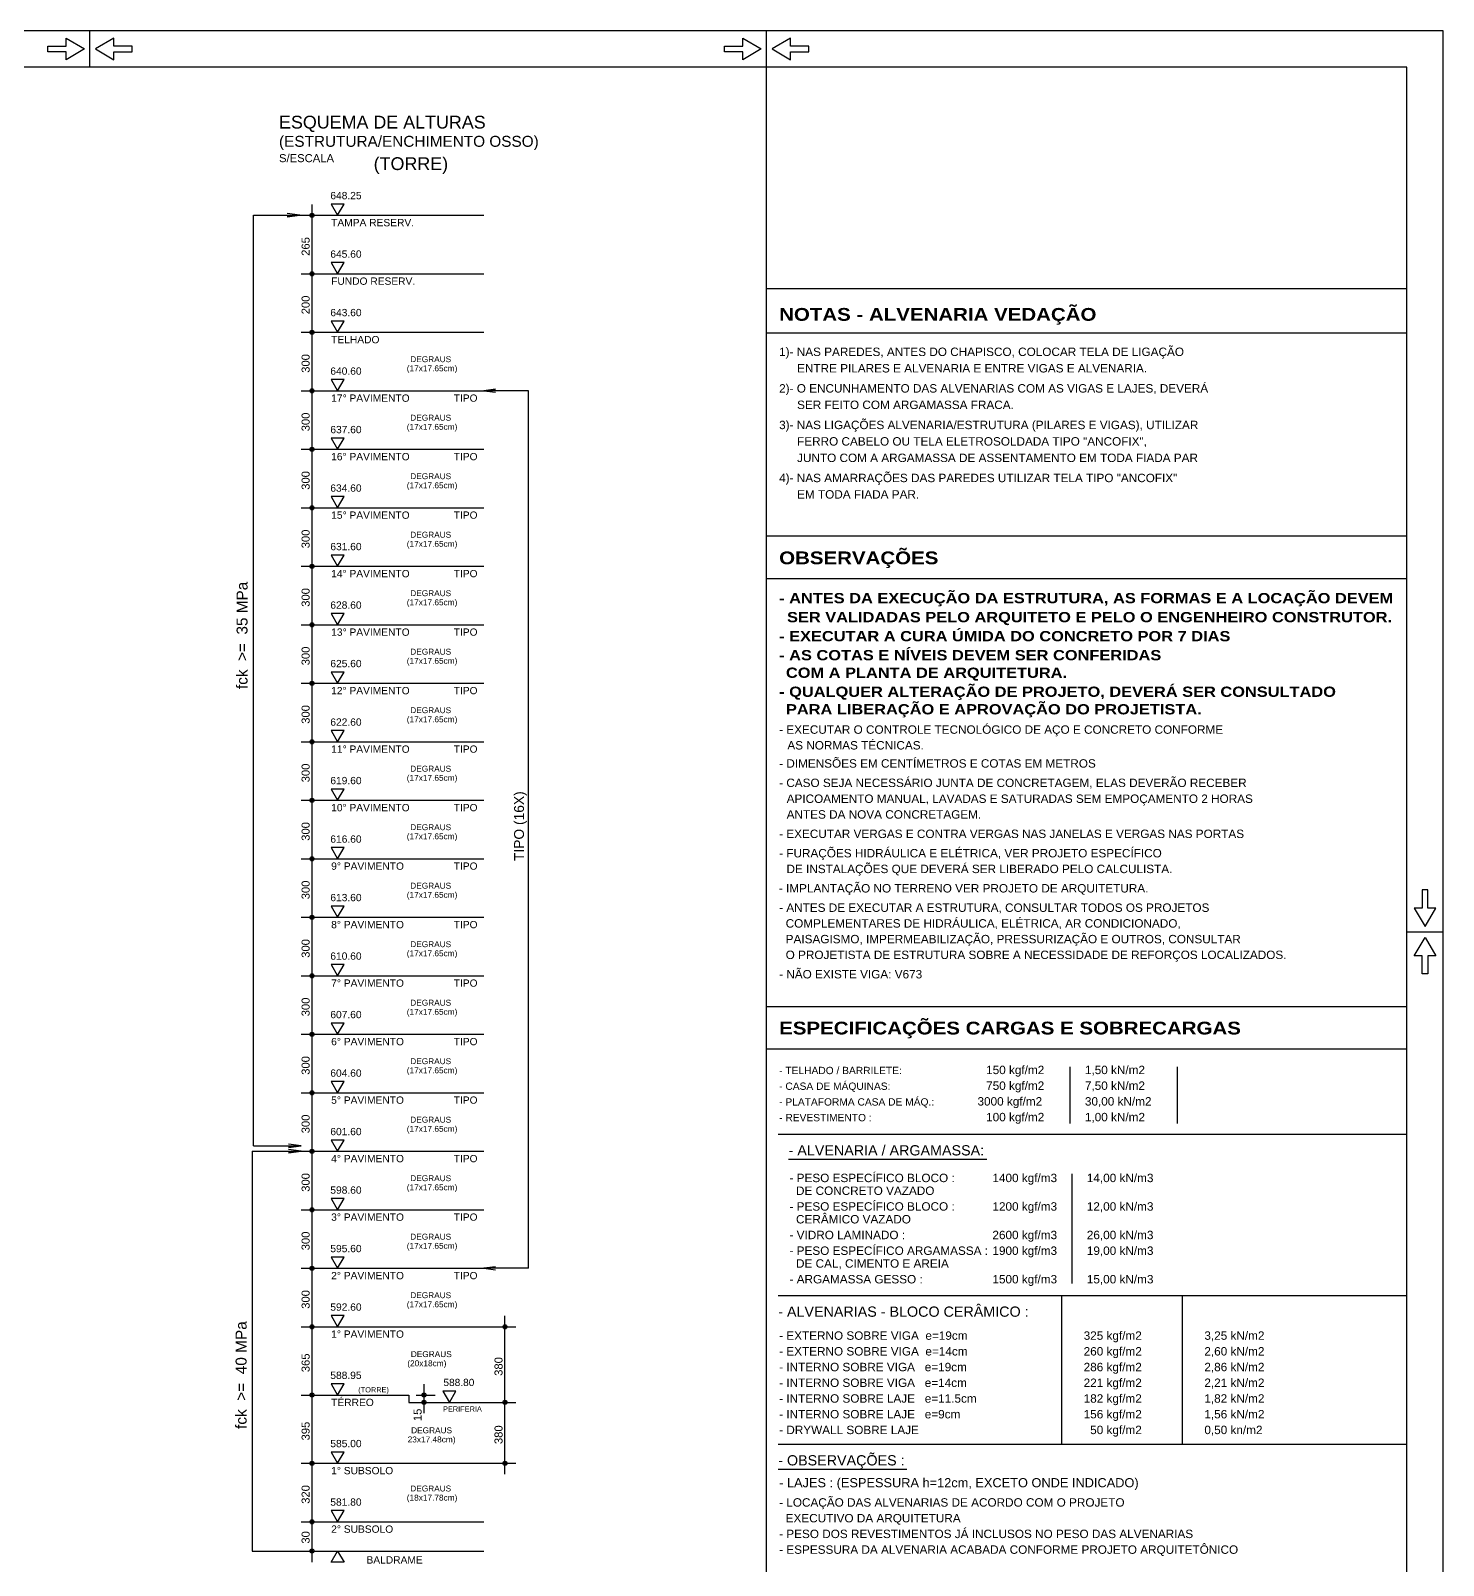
# Model space of a CAD drawing. Extents: x 0 to 7795, y 0 to 4205.
# Drawn here: x 5864 to 7795, y 2106 to 4205 of the extents above; entities that cross this region are included whole.
import ezdxf

# ---------------------------------------------------------------- set-up
doc = ezdxf.new("R2010")
doc.units = 0
doc.header["$MEASUREMENT"] = 0
for name, color, linetype in [('MTH-14', 2, 'CONTINUOUS'), ('MTH-179', 1, 'CONTINUOUS'), ('MTH-18', 1, 'CONTINUOUS'), ('MTH-224', 4, 'CONTINUOUS'), ('MTH-226', 6, 'CONTINUOUS'), ('MTH-230', 1, 'CONTINUOUS'), ('MTH-COTAS7', 31, 'CONTINUOUS'), ('MTH-MARGEM', 5, 'CONTINUOUS'), ('MTH-SIMB_COTA', 3, 'CONTINUOUS'), ('MTH-TXT', 4, 'CONTINUOUS'), ('MTH-TXT-NEGRITO', 5, 'CONTINUOUS'), ('MTH-TXT-NOTAS', 3, 'CONTINUOUS'), ('MTH-TXT2', 5, 'CONTINUOUS')]:
    doc.layers.add(name, color=color, linetype=linetype)
doc.styles.add('TQS_ARIAL', font='arial.ttf')
doc.styles.add('TQS_ARIAL_BLACK', font='ariblk.ttf')

msp = doc.modelspace()

# ---------------------------------------------------------------- linework, layer by layer
at = {"layer": 'MTH-179', "linetype": 'Continuous'}
for p, q in [((7795.004008, 4204.998269), (0.004008, 4204.998269)), ((5945.004008, 4154.998269), (5945.004008, 4204.998269)), ((6870.004008, 4154.998269), (6870.004008, 4204.998269)), ((7795.004008, -0.002219), (7795.004008, 4204.998269)), ((7745.004008, 2972.497781), (7795.004008, 2972.497781))]:
    msp.add_line(p, q, dxfattribs=at)
for points in [[(5937.503275, 4179.998269), (5912.503275, 4164.998269), (5912.503275, 4176.248269), (5887.503275, 4176.248269), (5887.503275, 4183.748269), (5912.503275, 4183.748269), (5912.503275, 4194.998269), (5937.503275, 4179.998269)], [(5952.503275, 4179.998269), (5977.503275, 4164.998269), (5977.503275, 4176.248269), (6002.503275, 4176.248269), (6002.503275, 4183.748269), (5977.503275, 4183.748269), (5977.503275, 4194.998269), (5952.503275, 4179.998269)], [(6862.503275, 4179.998269), (6837.503275, 4164.998269), (6837.503275, 4176.248269), (6812.503275, 4176.248269), (6812.503275, 4183.748269), (6837.503275, 4183.748269), (6837.503275, 4194.998269), (6862.503275, 4179.998269)], [(6877.503275, 4179.998269), (6902.503275, 4164.998269), (6902.503275, 4176.248269), (6927.503275, 4176.248269), (6927.503275, 4183.748269), (6902.503275, 4183.748269), (6902.503275, 4194.998269), (6877.503275, 4179.998269)], [(7770.004008, 2979.997781), (7785.004008, 3004.997781), (7773.754008, 3004.997781), (7773.754008, 3029.997781), (7766.254008, 3029.997781), (7766.254008, 3004.997781), (7755.004008, 3004.997781), (7770.004008, 2979.997781)], [(7770.004008, 2964.997781), (7785.004008, 2939.997781), (7773.754008, 2939.997781), (7773.754008, 2914.997781), (7766.254008, 2914.997781), (7766.254008, 2939.997781), (7755.004008, 2939.997781), (7770.004008, 2964.997781)]]:
    msp.add_lwpolyline(points, dxfattribs=at)
at = {"layer": 'MTH-18', "linetype": 'Continuous'}
for p, q in [((6870.004109, 3791.775904), (7745.004109, 3791.775904)), ((6870.004109, 3456.012392), (7745.004109, 3456.012392))]:
    msp.add_line(p, q, dxfattribs=at)
at = {"layer": 'MTH-224', "linetype": 'Continuous'}
for points in [[(6274.73971, 3967.828223), (6283.572714, 3952.529753), (6292.404838, 3967.828223), (6274.73971, 3967.828223)], [(6274.73971, 3887.828223), (6283.572714, 3872.529753), (6292.404838, 3887.828223), (6274.73971, 3887.828223)], [(6274.73971, 3807.828223), (6283.572714, 3792.529753), (6292.404838, 3807.828223), (6274.73971, 3807.828223)], [(6274.73971, 3727.828223), (6283.572714, 3712.529753), (6292.404838, 3727.828223), (6274.73971, 3727.828223)], [(6274.73971, 3647.828223), (6283.572714, 3632.529753), (6292.404838, 3647.828223), (6274.73971, 3647.828223)], [(6274.73971, 3567.828223), (6283.572714, 3552.529753), (6292.404838, 3567.828223), (6274.73971, 3567.828223)], [(6274.73971, 3487.828223), (6283.572714, 3472.529753), (6292.404838, 3487.828223), (6274.73971, 3487.828223)], [(6274.73971, 3407.828223), (6283.572714, 3392.529753), (6292.404838, 3407.828223), (6274.73971, 3407.828223)], [(6274.73971, 3327.828223), (6283.572714, 3312.529753), (6292.404838, 3327.828223), (6274.73971, 3327.828223)], [(6274.73971, 3247.828223), (6283.572714, 3232.529753), (6292.404838, 3247.828223), (6274.73971, 3247.828223)], [(6274.73971, 3167.828223), (6283.572714, 3152.529753), (6292.404838, 3167.828223), (6274.73971, 3167.828223)], [(6274.73971, 3087.828223), (6283.572714, 3072.529753), (6292.404838, 3087.828223), (6274.73971, 3087.828223)], [(6274.73971, 3007.828223), (6283.572714, 2992.529753), (6292.404838, 3007.828223), (6274.73971, 3007.828223)], [(6274.73971, 2927.828223), (6283.572714, 2912.529753), (6292.404838, 2927.828223), (6274.73971, 2927.828223)], [(6274.73971, 2847.828223), (6283.572714, 2832.529753), (6292.404838, 2847.828223), (6274.73971, 2847.828223)], [(6274.73971, 2767.828223), (6283.572714, 2752.529753), (6292.404838, 2767.828223), (6274.73971, 2767.828223)], [(6274.73971, 2687.828223), (6283.572714, 2672.529753), (6292.404838, 2687.828223), (6274.73971, 2687.828223)], [(6274.73971, 2607.828223), (6283.572714, 2592.529753), (6292.404838, 2607.828223), (6274.73971, 2607.828223)], [(6274.73971, 2527.828223), (6283.572714, 2512.529753), (6292.404838, 2527.828223), (6274.73971, 2527.828223)], [(6274.73971, 2447.828223), (6283.572714, 2432.529753), (6292.404838, 2447.828223), (6274.73971, 2447.828223)], [(6274.73971, 2354.49489), (6283.572714, 2339.19642), (6292.404838, 2354.49489), (6274.73971, 2354.49489)], [(6427.470759, 2344.49642), (6436.304646, 2329.19642), (6445.137653, 2344.49642), (6427.470759, 2344.49642)], [(6274.73971, 2261.161557), (6283.572714, 2245.863087), (6292.404838, 2261.161557), (6274.73971, 2261.161557)], [(6274.73971, 2181.161557), (6283.572714, 2165.863087), (6292.404838, 2181.161557), (6274.73971, 2181.161557)], [(6274.73971, 2110.564617), (6283.572714, 2125.863087), (6292.404838, 2110.564617), (6274.73971, 2110.564617)]]:
    msp.add_lwpolyline(points, dxfattribs=at)
at = {"layer": 'MTH-226', "linetype": 'Continuous'}
for p, q in [((7745.004109, 3851.775904), (6870.004109, 3851.775904)), ((6870.004109, 3514.012392), (7745.004109, 3514.012392)), ((6870.004109, 2870.601145), (7745.004109, 2870.601145))]:
    msp.add_line(p, q, dxfattribs=at)
at = {"layer": 'MTH-230', "linetype": 'Continuous'}
for p, q in [((6870.004003, 49.997781), (6870.004003, 4154.998269)), ((6233.572714, 3952.529753), (6483.572714, 3952.529753)), ((6233.572714, 3872.529753), (6483.572714, 3872.529753)), ((6233.572714, 3792.529753), (6483.572714, 3792.529753)), ((6233.572714, 3712.529753), (6483.572714, 3712.529753)), ((6233.572714, 3632.529753), (6483.572714, 3632.529753)), ((6233.572714, 3552.529753), (6483.572714, 3552.529753)), ((6233.572714, 3472.529753), (6483.572714, 3472.529753)), ((6233.572714, 3392.529753), (6483.572714, 3392.529753)), ((6233.572714, 3312.529753), (6483.572714, 3312.529753)), ((6233.572714, 3232.529753), (6483.572714, 3232.529753)), ((6233.572714, 3152.529753), (6483.572714, 3152.529753)), ((6233.572714, 3072.529753), (6483.572714, 3072.529753)), ((6233.572714, 2992.529753), (6483.572714, 2992.529753)), ((6233.572714, 2912.529753), (6483.572714, 2912.529753)), ((6233.572714, 2832.529753), (6483.572714, 2832.529753)), ((6870.004109, 2812.601145), (7745.004109, 2812.601145)), ((7285.073018, 2710.734663), (7285.073018, 2788.073052)), ((7431.573018, 2710.734663), (7431.573018, 2788.073052)), ((6233.572714, 2752.529753), (6483.572714, 2752.529753)), ((6885.845306, 2695.866705), (7745.004035, 2695.866705)), ((6233.572714, 2672.529753), (6483.572714, 2672.529753)), ((6900.004044, 2661.866705), (7171.024389, 2661.866705)), ((7287.731756, 2491.866705), (7287.731756, 2641.866705)), ((6233.572714, 2592.529753), (6483.572714, 2592.529753)), ((6233.572714, 2512.529753), (6483.572714, 2512.529753)), ((6885.845306, 2475.271079), (7745.004035, 2475.271079)), ((7273.384506, 2271.970406), (7273.384506, 2475.271079)), ((7438.384506, 2271.970406), (7438.384506, 2475.271079)), ((6233.572714, 2432.529753), (6527.306267, 2432.529753)), ((6233.572714, 2339.19642), (6380.762506, 2339.19642)), ((6380.762506, 2339.19642), (6380.762506, 2329.19642)), ((6380.762506, 2329.19642), (6527.306267, 2329.19642)), ((6885.845306, 2271.970406), (7745.004035, 2271.970406)), ((6233.572714, 2245.863087), (6527.306267, 2245.863087)), ((6885.845306, 2237.952377), (7061.85935, 2237.952377)), ((6233.572714, 2165.863087), (6483.572714, 2165.863087)), ((6233.572714, 2125.863087), (6483.572714, 2125.863087))]:
    msp.add_line(p, q, dxfattribs=at)
at = {"layer": 'MTH-COTAS7', "linetype": 'Continuous'}
for p, q in [((6248.572714, 3857.529753), (6248.572714, 3967.529753)), ((6168.395234, 3952.529753), (6233.569852, 3952.529753)), ((6168.403592, 2679.967687), (6168.403592, 3952.529753)), ((6231.891479, 3952.529753), (6214.539917, 3954.81491)), ((6231.891479, 3952.529753), (6214.539917, 3950.244597)), ((6214.539917, 3950.244597), (6231.891479, 3952.529753)), ((6214.543081, 3950.244826), (6231.892908, 3952.529753)), ((6243.572714, 3952.529753), (6263.572714, 3952.529753)), ((6248.572714, 3777.529753), (6248.572714, 3887.529753)), ((6243.572714, 3872.529753), (6263.572714, 3872.529753)), ((6243.572714, 3872.529753), (6263.572714, 3872.529753)), ((6248.572714, 3697.529753), (6248.572714, 3807.529753)), ((6243.572714, 3792.529753), (6263.572714, 3792.529753)), ((6243.572714, 3792.529753), (6263.572714, 3792.529753)), ((6248.572714, 3617.529753), (6248.572714, 3727.529753)), ((6243.572714, 3712.529753), (6263.572714, 3712.529753)), ((6243.572714, 3712.529753), (6263.572714, 3712.529753)), ((6544.692773, 2512.529753), (6544.692773, 3712.529753)), ((6243.572714, 3632.529753), (6263.572714, 3632.529753)), ((6243.572714, 3632.529753), (6263.572714, 3632.529753)), ((6248.572714, 3537.529753), (6248.572714, 3647.529753)), ((6243.572714, 3552.529753), (6263.572714, 3552.529753)), ((6243.572714, 3552.529753), (6263.572714, 3552.529753)), ((6248.572714, 3457.529753), (6248.572714, 3567.529753)), ((6248.572714, 3377.529753), (6248.572714, 3487.529753)), ((6243.572714, 3472.529753), (6263.572714, 3472.529753)), ((6243.572714, 3472.529753), (6263.572714, 3472.529753)), ((6248.572714, 3297.529753), (6248.572714, 3407.529753)), ((6243.572714, 3392.529753), (6263.572714, 3392.529753)), ((6243.572714, 3392.529753), (6263.572714, 3392.529753)), ((6248.572714, 3217.529753), (6248.572714, 3327.529753)), ((6243.572714, 3312.529753), (6263.572714, 3312.529753)), ((6243.572714, 3312.529753), (6263.572714, 3312.529753)), ((6243.572714, 3232.529753), (6263.572714, 3232.529753)), ((6243.572714, 3232.529753), (6263.572714, 3232.529753)), ((6248.572714, 3137.529753), (6248.572714, 3247.529753)), ((6243.572714, 3152.529753), (6263.572714, 3152.529753)), ((6243.572714, 3152.529753), (6263.572714, 3152.529753)), ((6248.572714, 3057.529753), (6248.572714, 3167.529753)), ((6248.572714, 2977.529753), (6248.572714, 3087.529753)), ((6243.572714, 3072.529753), (6263.572714, 3072.529753)), ((6243.572714, 3072.529753), (6263.572714, 3072.529753)), ((6248.572714, 2897.529753), (6248.572714, 3007.529753)), ((6243.572714, 2992.529753), (6263.572714, 2992.529753)), ((6243.572714, 2992.529753), (6263.572714, 2992.529753)), ((6248.572714, 2817.529753), (6248.572714, 2927.529753)), ((6243.572714, 2912.529753), (6263.572714, 2912.529753)), ((6243.572714, 2912.529753), (6263.572714, 2912.529753)), ((6248.572714, 2737.529753), (6248.572714, 2847.529753)), ((6243.572714, 2832.529753), (6263.572714, 2832.529753)), ((6243.572714, 2832.529753), (6263.572714, 2832.529753)), ((6243.572714, 2752.529753), (6263.572714, 2752.529753)), ((6243.572714, 2752.529753), (6263.572714, 2752.529753)), ((6248.572714, 2657.529753), (6248.572714, 2767.529753)), ((6248.572714, 2577.529753), (6248.572714, 2687.529753)), ((6166.549758, 2672.529942), (6233.570565, 2672.529942)), ((6166.557892, 2672.529942), (6166.557892, 2125.863181)), ((6168.395234, 2679.967687), (6233.569852, 2679.967687)), ((6233.570565, 2672.529942), (6216.175074, 2674.820883)), ((6233.570565, 2672.529942), (6216.175074, 2670.239001)), ((6216.175074, 2670.239001), (6233.570565, 2672.529942)), ((6216.178246, 2670.23923), (6233.571997, 2672.529942)), ((6233.569136, 2679.967781), (6216.217574, 2682.252937)), ((6233.569136, 2679.967781), (6216.217574, 2677.682625)), ((6216.217574, 2677.682625), (6233.569136, 2679.967781)), ((6216.220738, 2677.682853), (6233.570565, 2679.967781)), ((6243.572714, 2672.529753), (6263.572714, 2672.529753)), ((6243.572714, 2672.529753), (6263.572714, 2672.529753)), ((6248.572714, 2497.529753), (6248.572714, 2607.529753)), ((6243.572714, 2592.529753), (6263.572714, 2592.529753)), ((6243.572714, 2592.529753), (6263.572714, 2592.529753)), ((6248.572714, 2417.529753), (6248.572714, 2527.529753)), ((6243.572714, 2512.529753), (6263.572714, 2512.529753)), ((6243.572714, 2512.529753), (6263.572714, 2512.529753)), ((6248.572714, 2324.19642), (6248.572714, 2447.529753)), ((6512.306267, 2314.19642), (6512.306267, 2447.529753)), ((6243.572714, 2432.529753), (6263.572714, 2432.529753)), ((6243.572714, 2432.529753), (6263.572714, 2432.529753)), ((6507.306267, 2432.529753), (6527.306267, 2432.529753)), ((6248.572714, 2230.863087), (6248.572714, 2354.19642)), ((6401.663546, 2314.19642), (6401.663546, 2354.19642)), ((6243.572714, 2339.19642), (6263.572714, 2339.19642)), ((6243.572714, 2339.19642), (6263.572714, 2339.19642)), ((6390.762506, 2339.19642), (6416.663546, 2339.19642)), ((6512.306267, 2230.863087), (6512.306267, 2344.19642)), ((6390.762506, 2329.19642), (6416.663546, 2329.19642)), ((6505.103374, 2329.19642), (6527.306267, 2329.19642)), ((6515.103374, 2329.19642), (6527.306267, 2329.19642)), ((6243.572714, 2245.863087), (6263.572714, 2245.863087)), ((6243.572714, 2245.863087), (6263.572714, 2245.863087)), ((6248.572714, 2150.863087), (6248.572714, 2260.863087)), ((6507.306267, 2245.863087), (6527.306267, 2245.863087)), ((6243.572714, 2165.863087), (6263.572714, 2165.863087)), ((6243.572714, 2165.863087), (6263.572714, 2165.863087)), ((6248.572714, 2110.863087), (6248.572714, 2180.863087)), ((6166.557892, 2125.863181), (6233.571997, 2125.863181)), ((6243.572714, 2125.863087), (6263.572714, 2125.863087))]:
    msp.add_line(p, q, dxfattribs=at)
for points in [[(6544.692553, 3712.529753), (6483.572714, 3712.529753), (6499.18797, 3714.585541), (6483.572714, 3712.529753), (6499.18797, 3710.473966)], [(6544.692553, 2512.529753), (6483.572714, 2512.529753), (6499.18797, 2514.585541), (6483.572714, 2512.529753), (6499.18797, 2510.473966)]]:
    msp.add_lwpolyline(points, dxfattribs=at)
at = {"layer": 'MTH-MARGEM', "linetype": 'Continuous'}
for p, q in [((7745.004008, 4154.998269), (175.004008, 4154.998269)), ((7745.004008, 49.997735), (7745.004008, 4154.998269))]:
    msp.add_line(p, q, dxfattribs=at)
at = {"layer": 'MTH-SIMB_COTA', "linetype": 'Continuous'}
for centre, radius in [((6248.572714, 3952.529753), 2.8), ((6248.572714, 3952.529753), 1.4), ((6248.572714, 3872.529753), 2.8), ((6248.572714, 3872.529753), 2.8), ((6248.572714, 3872.529753), 1.4), ((6248.572714, 3872.529753), 1.4), ((6248.572714, 3792.529753), 2.8), ((6248.572714, 3792.529753), 2.8), ((6248.572714, 3792.529753), 1.4), ((6248.572714, 3792.529753), 1.4), ((6248.572714, 3712.529753), 2.8), ((6248.572714, 3712.529753), 2.8), ((6248.572714, 3712.529753), 1.4), ((6248.572714, 3712.529753), 1.4), ((6248.572714, 3632.529753), 2.8), ((6248.572714, 3632.529753), 2.8), ((6248.572714, 3632.529753), 1.4), ((6248.572714, 3632.529753), 1.4), ((6248.572714, 3552.529753), 2.8), ((6248.572714, 3552.529753), 2.8), ((6248.572714, 3552.529753), 1.4), ((6248.572714, 3552.529753), 1.4), ((6248.572714, 3472.529753), 2.8), ((6248.572714, 3472.529753), 2.8), ((6248.572714, 3472.529753), 1.4), ((6248.572714, 3472.529753), 1.4), ((6248.572714, 3392.529753), 2.8), ((6248.572714, 3392.529753), 2.8), ((6248.572714, 3392.529753), 1.4), ((6248.572714, 3392.529753), 1.4), ((6248.572714, 3312.529753), 2.8), ((6248.572714, 3312.529753), 2.8), ((6248.572714, 3312.529753), 1.4), ((6248.572714, 3312.529753), 1.4), ((6248.572714, 3232.529753), 2.8), ((6248.572714, 3232.529753), 2.8), ((6248.572714, 3232.529753), 1.4), ((6248.572714, 3232.529753), 1.4), ((6248.572714, 3152.529753), 2.8), ((6248.572714, 3152.529753), 2.8), ((6248.572714, 3152.529753), 1.4), ((6248.572714, 3152.529753), 1.4), ((6248.572714, 3072.529753), 2.8), ((6248.572714, 3072.529753), 2.8), ((6248.572714, 3072.529753), 1.4), ((6248.572714, 3072.529753), 1.4), ((6248.572714, 2992.529753), 2.8), ((6248.572714, 2992.529753), 2.8), ((6248.572714, 2992.529753), 1.4), ((6248.572714, 2992.529753), 1.4), ((6248.572714, 2912.529753), 2.8), ((6248.572714, 2912.529753), 2.8), ((6248.572714, 2912.529753), 1.4), ((6248.572714, 2912.529753), 1.4), ((6248.572714, 2832.529753), 2.8), ((6248.572714, 2832.529753), 2.8), ((6248.572714, 2832.529753), 1.4), ((6248.572714, 2832.529753), 1.4), ((6248.572714, 2752.529753), 2.8), ((6248.572714, 2752.529753), 2.8), ((6248.572714, 2752.529753), 1.4), ((6248.572714, 2752.529753), 1.4), ((6248.572714, 2672.529753), 2.8), ((6248.572714, 2672.529753), 2.8), ((6248.572714, 2672.529753), 1.4), ((6248.572714, 2672.529753), 1.4), ((6248.572714, 2592.529753), 2.8), ((6248.572714, 2592.529753), 2.8), ((6248.572714, 2592.529753), 1.4), ((6248.572714, 2592.529753), 1.4), ((6248.572714, 2512.529753), 2.8), ((6248.572714, 2512.529753), 2.8), ((6248.572714, 2512.529753), 1.4), ((6248.572714, 2512.529753), 1.4), ((6248.572714, 2432.529753), 2.8), ((6248.572714, 2432.529753), 2.8), ((6512.306267, 2432.529753), 2.8), ((6248.572714, 2432.529753), 1.4), ((6248.572714, 2432.529753), 1.4), ((6512.306267, 2432.529753), 1.4), ((6248.572714, 2339.19642), 2.8), ((6248.572714, 2339.19642), 2.8), ((6248.572714, 2339.19642), 1.4), ((6248.572714, 2339.19642), 1.4), ((6401.663546, 2339.19642), 2.8), ((6401.663546, 2329.19642), 2.8), ((6401.663546, 2339.19642), 1.4), ((6401.663546, 2329.19642), 1.4), ((6512.306267, 2329.19642), 2.8), ((6512.306267, 2329.19642), 2.8), ((6512.306267, 2329.19642), 1.4), ((6512.306267, 2329.19642), 1.4), ((6248.572714, 2245.863087), 2.8), ((6248.572714, 2245.863087), 2.8), ((6248.572714, 2245.863087), 1.4), ((6248.572714, 2245.863087), 1.4), ((6512.306267, 2245.863087), 2.8), ((6512.306267, 2245.863087), 1.4), ((6248.572714, 2165.863087), 2.8), ((6248.572714, 2165.863087), 2.8), ((6248.572714, 2165.863087), 1.4), ((6248.572714, 2165.863087), 1.4), ((6248.572714, 2125.863087), 2.8), ((6248.572714, 2125.863087), 1.4)]:
    msp.add_circle(centre, radius, dxfattribs=at)

# ---------------------------------------------------------------- texts
at = {"layer": 'MTH-14', "linetype": 'Continuous', "style": 'TQS_ARIAL'}
for s, height, p in [('DEGRAUS', 8.099192, (6382.832836, 3751.711323)), ('(17x17.65cm)', 8.1, (6378.077555, 3739.19831)), ('DEGRAUS', 8.099192, (6382.832836, 3671.711323)), ('(17x17.65cm)', 8.1, (6378.077555, 3659.19831)), ('DEGRAUS', 8.099192, (6382.832836, 3591.711323)), ('(17x17.65cm)', 8.1, (6378.077555, 3579.19831)), ('(17x17.65cm)', 8.1, (6378.077555, 3499.19831)), ('DEGRAUS', 8.099192, (6382.832836, 3511.711323)), ('(17x17.65cm)', 8.1, (6378.077555, 3419.19831)), ('DEGRAUS', 8.099192, (6382.832836, 3431.711323)), ('DEGRAUS', 8.099192, (6382.832836, 3351.711323)), ('(17x17.65cm)', 8.1, (6378.077555, 3339.19831)), ('DEGRAUS', 8.099192, (6382.832836, 3271.711323)), ('(17x17.65cm)', 8.1, (6378.077555, 3259.19831)), ('DEGRAUS', 8.099192, (6382.832836, 3191.711323)), ('(17x17.65cm)', 8.1, (6378.077555, 3179.19831)), ('(17x17.65cm)', 8.1, (6378.077555, 3099.19831)), ('DEGRAUS', 8.099192, (6382.832836, 3111.711323)), ('(17x17.65cm)', 8.1, (6378.077555, 3019.19831)), ('DEGRAUS', 8.099192, (6382.832836, 3031.711323)), ('DEGRAUS', 8.099192, (6382.832836, 2951.711323)), ('(17x17.65cm)', 8.1, (6378.077555, 2939.19831)), ('DEGRAUS', 8.099192, (6382.832836, 2871.711323)), ('(17x17.65cm)', 8.1, (6378.077555, 2859.19831)), ('DEGRAUS', 8.099192, (6382.832836, 2791.711323)), ('(17x17.65cm)', 8.1, (6378.077555, 2779.19831)), ('(17x17.65cm)', 8.1, (6378.077555, 2699.19831)), ('DEGRAUS', 8.099192, (6382.832836, 2711.711323)), ('(17x17.65cm)', 8.1, (6378.077555, 2619.19831)), ('DEGRAUS', 8.099192, (6382.832836, 2631.711323)), ('(17x17.65cm)', 8.1, (6378.077555, 2539.19831)), ('DEGRAUS', 8.099192, (6382.832836, 2551.711323)), ('DEGRAUS', 8.099192, (6382.832836, 2471.711323)), ('(17x17.65cm)', 8.1, (6378.077555, 2459.19831)), ('DEGRAUS', 8.099192, (6383.572491, 2391.088927)), ('(20x18cm)', 8.1, (6378.81721, 2378.575914)), ('(TORRE)', 7.2, (6311.748859, 2342.807779)), ('PERIFERIA', 7.2, (6427.63188, 2316.563337)), ('DEGRAUS', 8.099192, (6384.048216, 2286.917613)), ('23x17.48cm)', 8.1, (6379.292935, 2274.4046)), ('DEGRAUS', 8.099192, (6382.832836, 2207.366163)), ('(18x17.78cm)', 8.1, (6378.077555, 2194.85315))]:
    msp.add_text(s, height=height, dxfattribs=at).set_placement(p)
at = {"layer": 'MTH-COTAS7', "linetype": 'Continuous', "style": 'TQS_ARIAL'}
for s, p in [('265', (6245.272714, 3897.129753)), ('200', (6245.272714, 3817.129753)), ('300', (6245.272714, 3737.129753)), ('300', (6245.272714, 3657.129753)), ('300', (6245.272714, 3577.129753)), ('300', (6245.272714, 3497.129753)), ('300', (6245.272714, 3417.129753)), ('300', (6245.272714, 3337.129753)), ('300', (6245.272714, 3257.129753)), ('300', (6245.272714, 3177.129753)), ('300', (6245.272714, 3097.129753)), ('300', (6245.272714, 3017.129753)), ('300', (6245.272714, 2937.129753)), ('300', (6245.272714, 2857.129753)), ('300', (6245.272714, 2777.129753)), ('300', (6245.272714, 2697.129753)), ('300', (6245.272714, 2617.129753)), ('300', (6245.272714, 2537.129753)), ('300', (6245.272714, 2457.129753)), ('365', (6245.272714, 2370.463087)), ('380', (6509.006267, 2365.463087)), ('15', (6398.363546, 2303.529757)), ('395', (6245.272714, 2277.129753)), ('380', (6509.006267, 2272.129753)), ('320', (6245.272714, 2190.463087)), ('30', (6245.272714, 2135.963087))]:
    msp.add_text(s, height=11, rotation=90, dxfattribs=at).set_placement(p)
for p in [(6442.467508, 3697.630743), (6442.467508, 3617.630743), (6442.467508, 3537.630743), (6442.467508, 3457.630743), (6442.467508, 3377.630743), (6442.467508, 3297.630743), (6442.467508, 3217.630743), (6442.467508, 3137.630743), (6442.467508, 3057.630743), (6442.467508, 2977.630743), (6442.467508, 2897.630743), (6442.467508, 2817.630743), (6442.467508, 2737.630743), (6442.467508, 2657.630743), (6442.467508, 2577.630743), (6442.467508, 2497.630743)]:
    msp.add_text('TIPO', height=9.89901, dxfattribs=at).set_placement(p)
at = {"layer": 'MTH-TXT', "linetype": 'Continuous', "style": 'TQS_ARIAL'}
for s, height, p in [('648.25', 10, (6273.572714, 3974.529753)), ('645.60', 10, (6273.572714, 3894.529753)), ('643.60', 10, (6273.572714, 3814.529753)), ('640.60', 10, (6273.572714, 3734.529753)), ('637.60', 10, (6273.572714, 3654.529753)), ('634.60', 10, (6273.572714, 3574.529753)), ('631.60', 10, (6273.572714, 3494.529753)), ('628.60', 10, (6273.572714, 3414.529753)), ('625.60', 10, (6273.572714, 3334.529753)), ('622.60', 10, (6273.572714, 3254.529753)), ('619.60', 10, (6273.572714, 3174.529753)), ('616.60', 10, (6273.572714, 3094.529753)), ('613.60', 10, (6273.572714, 3014.529753)), ('610.60', 10, (6273.572714, 2934.529753)), ('607.60', 10, (6273.572714, 2854.529753)), ('604.60', 10, (6273.572714, 2774.529753)), ('601.60', 10, (6273.572714, 2694.529753)), ('598.60', 10, (6273.572714, 2614.529753)), ('595.60', 10, (6273.572714, 2534.529753)), ('592.60', 10, (6273.572714, 2454.529753)), ('588.95', 10, (6273.572714, 2361.19642)), ('588.80', 9.9, (6428.163337, 2351.516903)), ('585.00', 10, (6273.572714, 2267.863087)), ('581.80', 10, (6273.572714, 2187.863087))]:
    msp.add_text(s, height=height, dxfattribs=at).set_placement(p)
for s, height, p in [('fck  >=  35 MPa', 15, (6160.380073, 3304.649048)), ('TIPO (16X)', 13.5, (6538.256307, 3069.498091)), ('fck  >=  40 MPa', 15.05, (6159.13777, 2292.873585))]:
    msp.add_text(s, height=height, rotation=90, dxfattribs=at).set_placement(p)
at = {"layer": 'MTH-TXT-NEGRITO', "linetype": 'Continuous', "style": 'TQS_ARIAL_BLACK'}
for s, height, p in [('NOTAS - ALVENARIA VEDAÇÃO', 17.5, (6887.113585, 3808.275904)), ('OBSERVAÇÕES', 17.5, (6887.113585, 3475.317928)), ('- ANTES DA EXECUÇÃO DA ESTRUTURA, AS FORMAS E A LOCAÇÃO DEVEM', 14, (6887.113542, 3422.012392)), ('SER VALIDADAS PELO ARQUITETO E PELO O ENGENHEIRO CONSTRUTOR.', 14, (6897.928243, 3396.012392)), ('- EXECUTAR A CURA ÚMIDA DO CONCRETO POR 7 DIAS', 14, (6887.113542, 3370.012392)), ('- AS COTAS E NÍVEIS DEVEM SER CONFERIDAS', 14, (6887.113542, 3344.012392)), ('COM A PLANTA DE ARQUITETURA.', 14, (6896.406797, 3320.012392)), ('- QUALQUER ALTERAÇÃO DE PROJETO, DEVERÁ SER CONSULTADO', 14, (6887.113542, 3294.012392)), ('PARA LIBERAÇÃO E APROVAÇÃO DO PROJETISTA.', 14, (6896.406797, 3270.012392)), ('ESPECIFICAÇÕES CARGAS E SOBRECARGAS', 17.5, (6887.113585, 2832.2909))]:
    msp.add_text(s, height=height, dxfattribs=at).set_placement(p)
at = {"layer": 'MTH-TXT-NOTAS', "linetype": 'Continuous', "style": 'TQS_ARIAL'}
for s, height, p in [('S/ESCALA', 11, (6203.440081, 4025.201248)), ('TAMPA RESERV.', 10, (6274.73971, 3937.529753)), ('FUNDO RESERV.', 10, (6274.73971, 3857.529753)), ('TELHADO', 10, (6274.73971, 3777.529753)), ('1)- NAS PAREDES, ANTES DO CHAPISCO, COLOCAR TELA DE LIGAÇÃO', 11.5, (6887.113484, 3760.118081)), ('ENTRE PILARES E ALVENARIA E ENTRE VIGAS E ALVENARIA.', 11.5, (6911.644357, 3737.618081)), ('2)- O ENCUNHAMENTO DAS ALVENARIAS COM AS VIGAS E LAJES, DEVERÁ', 11.5, (6887.113484, 3710.118081)), ('17%%d PAVIMENTO', 10, (6274.73971, 3697.529753)), ('SER FEITO COM ARGAMASSA FRACA.', 11.5, (6911.644357, 3687.618081)), ('3)- NAS LIGAÇÕES ALVENARIA/ESTRUTURA (PILARES E VIGAS), UTILIZAR', 11.5, (6887.113484, 3660.118081)), ('FERRO CABELO OU TELA ELETROSOLDADA TIPO "ANCOFIX", ', 11.5, (6911.644357, 3637.618081)), ('16%%d PAVIMENTO', 10, (6274.73971, 3617.529753)), ('JUNTO COM A ARGAMASSA DE ASSENTAMENTO EM TODA FIADA PAR', 11.5, (6911.644357, 3615.118081)), ('4)- NAS AMARRAÇÕES DAS PAREDES UTILIZAR TELA TIPO "ANCOFIX" ', 11.5, (6887.113484, 3587.618081)), ('EM TODA FIADA PAR.', 11.5, (6911.644357, 3565.118081)), ('15%%d PAVIMENTO', 10, (6274.73971, 3537.529753)), ('14%%d PAVIMENTO', 10, (6274.73971, 3457.529753)), ('13%%d PAVIMENTO', 10, (6274.73971, 3377.529753)), ('12%%d PAVIMENTO', 10, (6274.73971, 3297.529753)), ('- EXECUTAR O CONTROLE TECNOLÓGICO DE AÇO E CONCRETO CONFORME', 11.5, (6887.113542, 3243.512392)), ('AS NORMAS TÉCNICAS.', 11.5, (6898.350817, 3222.012392)), ('11%%d PAVIMENTO', 10, (6274.73971, 3217.529753)), ('- DIMENSÕES EM CENTÍMETROS E COTAS EM METROS', 11.5, (6887.113542, 3197.179058)), ('- CASO SEJA NECESSÁRIO JUNTA DE CONCRETAGEM, ELAS DEVERÃO RECEBER', 11.5, (6887.113542, 3170.679058)), ('APICOAMENTO MANUAL, LAVADAS E SATURADAS SEM EMPOÇAMENTO 2 HORAS', 11.5, (6897.388907, 3148.956832)), ('10%%d PAVIMENTO', 10, (6274.73971, 3137.529753)), ('ANTES DA NOVA CONCRETAGEM.', 11.5, (6897.388907, 3127.456832)), ('- EXECUTAR VERGAS E CONTRA VERGAS NAS JANELAS E VERGAS NAS PORTAS', 11.500002, (6887.113542, 3100.95683)), ('- FURAÇÕES HIDRÁULICA E ELÉTRICA, VER PROJETO ESPECÍFICO', 11.500002, (6887.113542, 3074.456828)), ('9%%d PAVIMENTO', 10, (6274.73971, 3057.529753)), ('DE INSTALAÇÕES QUE DEVERÁ SER LIBERADO PELO CALCULISTA.', 11.500002, (6897.113542, 3052.956826)), ('- IMPLANTAÇÃO NO TERRENO VER PROJETO DE ARQUITETURA.', 11.5, (6886.722139, 3026.456826)), ('- ANTES DE EXECUTAR A ESTRUTURA, CONSULTAR TODOS OS PROJETOS', 11.5, (6887.113542, 2999.956826)), ('8%%d PAVIMENTO', 10, (6274.73971, 2977.529753)), ('  COMPLEMENTARES DE HIDRÁULICA, ELÉTRICA, AR CONDICIONADO,', 11.5, (6887.113542, 2978.456826)), ('  PAISAGISMO, IMPERMEABILIZAÇÃO, PRESSURIZAÇÃO E OUTROS, CONSULTAR', 11.5, (6887.113542, 2956.956826)), ('  O PROJETISTA DE ESTRUTURA SOBRE A NECESSIDADE DE REFORÇOS LOCALIZADOS.', 11.5, (6887.113542, 2935.456826)), ('- NÃO EXISTE VIGA: V673', 11.5, (6887.113542, 2908.956826)), ('7%%d PAVIMENTO', 10, (6274.73971, 2897.529753)), ('6%%d PAVIMENTO', 10, (6274.73971, 2817.529753)), ('- TELHADO / BARRILETE:', 10, (6887.113484, 2778.073052)), ('150 kgf/m2', 11.5, (7170.073018, 2778.073052)), ('1,50 kN/m2', 11.5, (7305.073018, 2778.073052)), ('- CASA DE MÁQUINAS:', 10, (6887.113484, 2756.573052)), ('750 kgf/m2', 11.5, (7170.073018, 2756.573052)), ('7,50 kN/m2', 11.5, (7305.073018, 2756.573052)), ('5%%d PAVIMENTO', 10, (6274.73971, 2737.529753)), ('- PLATAFORMA CASA DE MÁQ.:', 10, (6887.113484, 2735.073052)), ('3000 kgf/m2', 11.5, (7158.268537, 2735.073052)), ('30,00 kN/m2', 11.5, (7305.073018, 2735.073052)), ('- REVESTIMENTO :', 10, (6887.113484, 2713.573052)), ('100 kgf/m2', 11.5, (7170.073018, 2713.573052)), ('1,00 kN/m2', 11.5, (7305.073018, 2713.573052)), ('4%%d PAVIMENTO', 10, (6274.73971, 2657.529753)), ('- PESO ESPECÍFICO BLOCO :', 11.5, (6901.272222, 2630.366705)), ('DE CONCRETO VAZADO', 11.5, (6910.168085, 2612.866705)), ('1400 kgf/m3', 11.5, (7178.662023, 2630.366705)), ('14,00 kN/m3', 11.5, (7307.731756, 2630.366705)), ('- PESO ESPECÍFICO BLOCO :', 11.5, (6901.272222, 2591.366705)), ('1200 kgf/m3', 11.5, (7178.662023, 2591.366705)), ('12,00 kN/m3', 11.5, (7307.731756, 2591.366705)), ('3%%d PAVIMENTO', 10, (6274.73971, 2577.529753)), ('CERÂMICO VAZADO', 11.5, (6910.168085, 2573.866705)), ('- VIDRO LAMINADO :', 11.5, (6901.272222, 2552.366705)), ('2600 kgf/m3', 11.5, (7178.662023, 2552.366705)), ('26,00 kN/m3', 11.5, (7307.731756, 2552.366705)), ('- PESO ESPECÍFICO ARGAMASSA :', 11.5, (6901.272222, 2530.866705)), ('1900 kgf/m3', 11.5, (7178.662023, 2530.866705)), ('19,00 kN/m3', 11.5, (7307.731756, 2530.866705)), ('DE CAL, CIMENTO E AREIA', 11.5, (6910.168085, 2513.366705)), ('2%%d PAVIMENTO', 10, (6274.73971, 2497.529753)), ('- ARGAMASSA GESSO :', 11.5, (6901.272222, 2491.866705)), ('1500 kgf/m3', 11.5, (7178.662023, 2491.866705)), ('15,00 kN/m3', 11.5, (7307.731756, 2491.866705)), ('1%%d PAVIMENTO', 10, (6274.73971, 2417.529753)), ('- EXTERNO SOBRE VIGA  e=19cm', 11.5, (6887.113484, 2414.771079)), ('325 kgf/m2', 11.5, (7303.384506, 2414.771079)), ('3,25 kN/m2', 11.5, (7468.384506, 2414.771079)), ('- EXTERNO SOBRE VIGA  e=14cm', 11.5, (6887.113484, 2393.271079)), ('260 kgf/m2', 11.5, (7303.384506, 2393.271079)), ('2,60 kN/m2', 11.5, (7468.384506, 2393.271079)), ('- INTERNO SOBRE VIGA   e=19cm', 11.5, (6887.113484, 2371.771079)), ('286 kgf/m2', 11.5, (7303.384506, 2371.771079)), ('2,86 kN/m2', 11.5, (7468.384506, 2371.771079)), ('- INTERNO SOBRE VIGA   e=14cm', 11.5, (6887.113484, 2350.271079)), ('221 kgf/m2', 11.5, (7303.384506, 2350.271079)), ('2,21 kN/m2', 11.5, (7468.384506, 2350.271079)), ('TÉRREO', 10, (6274.73971, 2324.19642)), ('- INTERNO SOBRE LAJE   e=11.5cm', 11.5, (6887.113484, 2328.771079)), ('182 kgf/m2', 11.5, (7303.384506, 2328.771079)), ('1,82 kN/m2', 11.5, (7468.384506, 2328.771079)), ('- INTERNO SOBRE LAJE   e=9cm', 11.5, (6887.113484, 2307.271079)), ('156 kgf/m2', 11.5, (7303.384506, 2307.271079)), ('1,56 kN/m2', 11.5, (7468.384506, 2307.271079)), ('- DRYWALL SOBRE LAJE', 11.5, (6887.113484, 2285.771079)), ('  50 kgf/m2', 11.5, (7303.384506, 2285.771079)), ('0,50 kn/m2', 11.5, (7468.384506, 2285.771079)), ('1%%d SUBSOLO', 10, (6274.73971, 2230.863087)), ('- LOCAÇÃO DAS ALVENARIAS DE ACORDO COM O PROJETO', 11.5, (6887.113484, 2186.587698)), ('  EXECUTIVO DA ARQUITETURA', 11.5, (6887.113484, 2165.087698)), ('2%%d SUBSOLO', 10, (6274.73971, 2150.863087)), ('- PESO DOS REVESTIMENTOS JÁ INCLUSOS NO PESO DAS ALVENARIAS', 11.5, (6887.113484, 2143.587698)), ('- ESPESSURA DA ALVENARIA ACABADA CONFORME PROJETO ARQUITETÔNICO', 11.5, (6887.113484, 2122.087698)), ('BALDRAME', 10, (6323.029566, 2108.716871))]:
    msp.add_text(s, height=height, dxfattribs=at).set_placement(p)
at = {"layer": 'MTH-TXT2', "linetype": 'Continuous', "style": 'TQS_ARIAL'}
for s, height, p in [('ESQUEMA DE ALTURAS', 17.498254, (6203.440081, 4071.196648)), ('(ESTRUTURA/ENCHIMENTO OSSO)', 14.998502, (6203.440081, 4046.199148)), ('(TORRE)', 17.498252, (6332.791597, 4014.447001)), ('- ALVENARIA / ARGAMASSA:', 14, (6900.004044, 2666.866705)), ('- ALVENARIAS - BLOCO CERÂMICO :', 14, (6885.845306, 2446.271079)), ('- OBSERVAÇÕES :', 14, (6885.845306, 2242.952377)), ('- LAJES : (ESPESSURA h=12cm, EXCETO ONDE INDICADO)', 12.5, (6887.113484, 2213.087698))]:
    msp.add_text(s, height=height, dxfattribs=at).set_placement(p)

doc.saveas('drawing.dxf')
